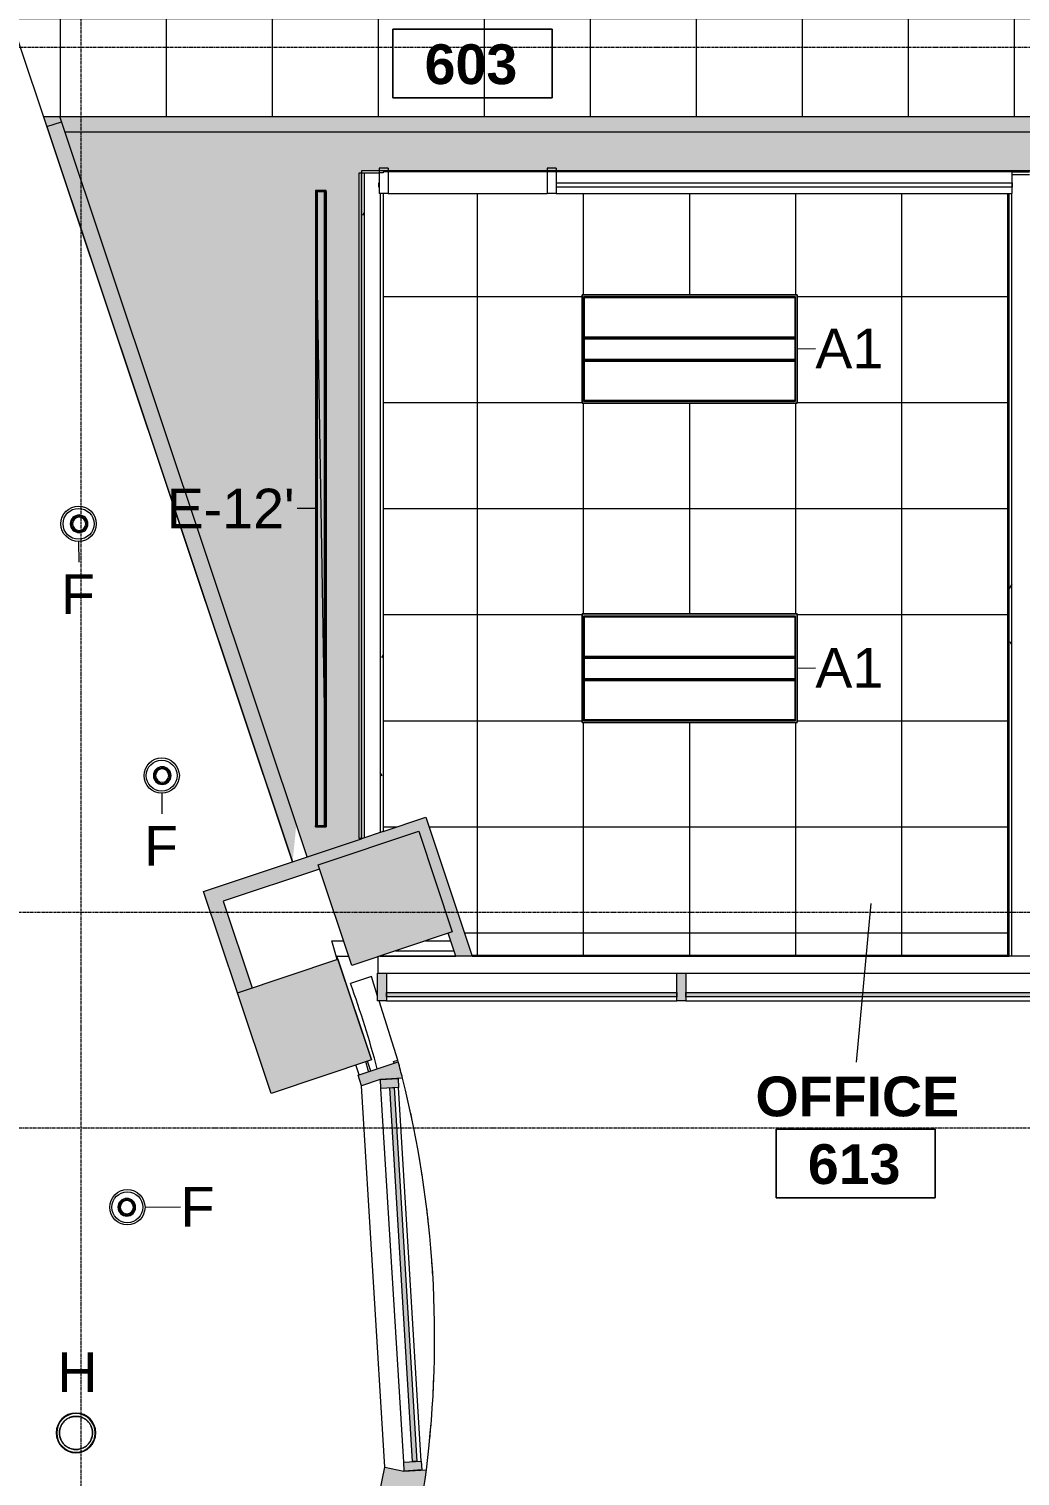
# Model space of a CAD drawing. Header units: inches. Extents: x 2468 to 5383, y -426 to 1376.
# Drawn here: x 3240.2 to 3464.6, y 212.6 to 540 of the extents above; entities that cross this region are included whole.
import ezdxf

# ---------------------------------------------------------------- set-up
doc = ezdxf.new("R2010")
doc.units = ezdxf.units.IN
doc.header["$MEASUREMENT"] = 0
doc.linetypes.add('Grid Line 1_2_', pattern=[0.875, 0.5, -0.125, 0.125, -0.125])
for name, color, linetype, lineweight in [('7200-WISCONSIN-AVE-6TH-FLOOR-031418_dwg', 8, 'Continuous', 9), ('A-AREA-IDEN', 2, 'Continuous', 9), ('A-CLNG', 13, 'Continuous', 13), ('A-CLNG-PATT', 13, 'Continuous', 13), ('A-DOOR', 31, 'Continuous', 13), ('A-DOOR-FRAM', 31, 'Continuous', 20), ('A-GLAZ-CURT', 52, 'Continuous', 9), ('A-GLAZ-CWMG', 51, 'Continuous', 13), ('A-WALL', 113, 'Continuous', 13), ('A-WALL-PATT', 111, 'Continuous', 13), ('Bb-col', 7, 'Continuous', 9), ('Bb-cor', 7, 'Continuous', 9), ('E-LITE-EQPM', 33, 'Continuous', 9), ('E-LITE-EQPM-IDEN', 33, 'Continuous', 9), ('I-WALL', 2, 'Continuous', 13), ('Propidex Polylines', 7, 'Continuous', 9), ('Q-CASE', 31, 'Continuous', 9), ('S-COLS', 52, 'Continuous', 13), ('S-GRID', 1, 'Continuous', 9)]:
    doc.layers.add(name, color=color, linetype=linetype, lineweight=lineweight)
doc.styles.add('Arial_1', font='arial.ttf', dxfattribs={"height": 9})
doc.styles.add('Swis721 Lt BT_B', font='', dxfattribs={"height": 9})
doc.styles.get('Swis721 Lt BT_B').set_extended_font_data('Swis721 Lt BT', bold=True)
pattern_1 = [(0, (0, 0), (30.72, 7.68), [1.267, -21.773, 1.267, -21.773, -122.88]), (0, (0, 0), (30.72, 7.68), [-46.08, 1.267, -44.813, 1.267, -21.773, -53.76]), (0, (0, 0), (30.72, 7.68), [-115.2, 1.267, -14.093, 1.267, -37.133]), (120, (11.52, 3.84), (-22.011075, 22.7643), [1.267, -21.773, 1.267, -21.773, -122.88]), (120, (11.52, 3.84), (-22.011075, 22.7643), [-46.08, 1.267, -44.813, 1.267, -21.773, -53.76]), (120, (11.52, 3.84), (-22.011075, 22.7643), [-115.2, 1.267, -14.093, 1.267, -37.133]), (240, (15.36, 19.2), (-8.708925, -30.4443), [1.267, -21.773, 1.267, -21.773, -122.88]), (240, (15.36, 19.2), (-8.708925, -30.4443), [-46.08, 1.267, -44.813, 1.267, -21.773, -53.76]), (240, (15.36, 19.2), (-8.708925, -30.4443), [-115.2, 1.267, -14.093, 1.267, -37.133])]

# ---------------------------------------------------------------- blocks, each defined once
blk = doc.blocks.new('7200-WISCONSIN-AVE-6TH-FLOOR-031418_dwg-5450642-6TH FLOOR RCP')
at = {"layer": 'Bb-col', "flags": 128}
blk.add_lwpolyline([(3309.99, 329.5), (3310.19, 329.57), (3317.8, 306.81)], dxfattribs=at)
at = {"layer": 'Bb-cor'}
for p, q in [((3319.7, 330.25), (3336.85, 330.25)), ((3340.54, 330.25), (3462.11, 330.25)), ((3317.61, 304.23), (3316.85, 306.48)), ((3323.84, 306.31), (3323.74, 306.68))]:
    blk.add_line(p, q, dxfattribs=at)
at = {"layer": 'Bb-cor', "flags": 128}
for points in [[(3319.16, 321.17), (3317.75, 325.64), (3313.01, 324.05)], [(3322.88, 305.99), (3322.77, 306.42), (3323.74, 306.68), (3319.49, 320.13)]]:
    blk.add_lwpolyline(points, dxfattribs=at)
at = {"layer": 'Bb-cor'}
for centre, radius, start, end in [((3092.04, 243.99), 235.03, 14.9749, 19.9166), ((3092.12, 244), 239.95, 11.6232, 12.4225), ((3092.12, 244), 239.95, 8.7631, 9.724), ((3092.12, 244), 239.95, 6.0311, 6.9764), ((3092.12, 244), 239.95, 3.3385, 4.0474), ((3092.12, 244), 239.95, 0.0936, 0.6615), ((3092.12, 244), 239.95, 357.0529, 357.9738), ((3092.12, 244), 239.95, 354.2849, 355.2541)]:
    blk.add_arc(centre, radius, start, end, dxfattribs=at)
at = {"layer": 'Propidex Polylines', "flags": 128}
blk.add_lwpolyline([(3317.79, 306.82), (3309.96, 330.25), (3312.59, 330.25)], dxfattribs=at)
blk = doc.blocks.new('Concrete-Rectangular-Column - 24 x 24-4901126-6TH FLOOR RCP')
at = {"layer": 'S-COLS', "lineweight": 9}
blk.add_hatch(color=7, dxfattribs=at).paths.add_polyline_path([(-12, -12), (12, -12), (12, 12), (-12, 12), (-12, -10.83)], flags=0)
at = {"layer": 'S-COLS', "color": 8, "lineweight": 20}
for p, q in [((-12, 12), (12, 12)), ((-12, -12), (-12, 12)), ((12, 12), (12, -12)), ((12, -12), (-12, -12))]:
    blk.add_line(p, q, dxfattribs=at)
blk = doc.blocks.new('Single Flush - OTJ_SOLIDFLUSH_ALUM-6376844-6TH FLOOR RCP')
at = {"layer": 'A-DOOR-FRAM'}
for p, q in [((-20, -3.3125), (-20, 2.4375)), ((-20, 2.4375), (-18, 2.4375)), ((-18, -3.3125), (-18, 2.4375)), ((18.000004, -3.3125), (18.000004, 2.4375)), ((18.000004, 2.4375), (20.000004, 2.4375)), ((20.000004, -3.3125), (20.000004, 2.4375)), ((-20, -3.3125), (-18, -3.3125)), ((18.000004, -3.3125), (20.000004, -3.3125))]:
    blk.add_line(p, q, dxfattribs=at)
blk = doc.blocks.new('System Panel - Glazed-6377837-6TH FLOOR RCP')
at = {"layer": 'A-GLAZ-CURT', "lineweight": 13}
for p, q in [((-71.67, -0.5), (-71.67, 0.5)), ((-71.67, 0.5), (31.58, 0.5)), ((71.58, 0.5), (71.67, 0.5)), ((71.67, 0.5), (71.67, -0.5)), ((31.58, -0.5), (-71.67, -0.5)), ((71.67, -0.5), (71.58, -0.5))]:
    blk.add_line(p, q, dxfattribs=at)
blk = doc.blocks.new('System Panel - Glazed-5927104-6TH FLOOR RCP')
at = {"layer": 'A-GLAZ-CURT'}
blk.add_hatch(color=7, dxfattribs=at).paths.add_polyline_path([(-28.3, -0.5), (32.87, -0.5), (32.87, 0.5), (-32.88, 0.5), (-32.88, -0.5), (-28.53, -0.5)], flags=0)
at = {"layer": 'A-GLAZ-CURT', "color": 8, "lineweight": 20}
for p, q in [((-32.88, -0.5), (-32.88, 0.5)), ((-32.88, 0.5), (32.87, 0.5)), ((32.87, 0.5), (32.87, -0.5)), ((32.87, -0.5), (-32.88, -0.5))]:
    blk.add_line(p, q, dxfattribs=at)
blk = doc.blocks.new('System Panel - Glazed-5927105-6TH FLOOR RCP')
at = {"layer": 'A-GLAZ-CURT'}
blk.add_hatch(color=7, dxfattribs=at).paths.add_polyline_path([(42.06, -0.5), (42.06, 0.5), (-42.06, 0.5), (-42.06, -0.5)], flags=0)
at = {"layer": 'A-GLAZ-CURT', "color": 8, "lineweight": 20}
for p, q in [((-42.06, -0.5), (-42.06, 0.5)), ((-42.06, 0.5), (42.06, 0.5)), ((42.06, 0.5), (42.06, -0.5)), ((42.06, -0.5), (-42.06, -0.5))]:
    blk.add_line(p, q, dxfattribs=at)
blk = doc.blocks.new('Rectangular Mullion - 2_ x 6_ rectangular-5927114-6TH FLOOR RCP')
at = {"layer": 'A-GLAZ-CWMG', "lineweight": 9}
blk.add_hatch(color=7, dxfattribs=at).paths.add_polyline_path([(-0.04, 1.37), (-2, 1.37), (-2, -4.88), (0, -4.88), (0, 1.37)], flags=0)
at = {"layer": 'A-GLAZ-CWMG', "color": 8, "lineweight": 20}
for p, q in [((-2, 1.37), (0, 1.37)), ((-2, -4.88), (-2, 1.37)), ((0, 1.37), (0, -4.88)), ((0, -4.88), (-2, -4.88))]:
    blk.add_line(p, q, dxfattribs=at)
blk = doc.blocks.new('Rectangular Mullion - 2_ x 6_ rectangular-5927116-6TH FLOOR RCP')
at = {"layer": 'A-GLAZ-CWMG', "lineweight": 9}
blk.add_hatch(color=7, dxfattribs=at).paths.add_polyline_path([(-1, 1.375), (1, 1.375), (1, -4.875), (-1, -4.875), (-1, 0.5)], flags=0)
at = {"layer": 'A-GLAZ-CWMG', "color": 8, "lineweight": 20}
for p, q in [((1, 1.375), (-1, 1.375)), ((-1, 1.375), (-1, -4.875)), ((1, -4.875), (1, 1.375)), ((-1, -4.875), (1, -4.875))]:
    blk.add_line(p, q, dxfattribs=at)
blk = doc.blocks.new('Rectangular Mullion - 2_ x 6_ rectangular-5909335-6TH FLOOR RCP')
at = {"layer": 'A-GLAZ-CWMG', "lineweight": 9}
for p, q in [((3321.16, 326.38), (3386.91, 326.38)), ((3321.16, 320.13), (3386.91, 320.13))]:
    blk.add_line(p, q, dxfattribs=at)
blk = doc.blocks.new('Rectangular Mullion - 2_ x 6_ rectangular-5909336-6TH FLOOR RCP')
at = {"layer": 'A-GLAZ-CWMG', "lineweight": 9}
for p, q in [((3388.91, 326.38), (3473.04, 326.38)), ((3388.91, 320.13), (3473.04, 320.13))]:
    blk.add_line(p, q, dxfattribs=at)
blk = doc.blocks.new('System Panel - Glazed-6227193-6TH FLOOR RCP')
at = {"layer": 'A-GLAZ-CURT'}
blk.add_hatch(color=7, dxfattribs=at).paths.add_polyline_path([(-42.37, 0.5), (-42.37, -0.5), (42.37, -0.5), (42.37, 0.5), (-23.6, 0.5)], flags=0)
at = {"layer": 'A-GLAZ-CURT', "color": 8, "lineweight": 20}
for p, q in [((-42.37, -0.5), (-42.37, 0.5)), ((-42.37, 0.5), (42.37, 0.5)), ((42.37, 0.5), (42.37, -0.5)), ((42.37, -0.5), (-42.37, -0.5))]:
    blk.add_line(p, q, dxfattribs=at)
blk = doc.blocks.new('Rectangular Mullion - 2_ x 4_ rectangular 2-6226831-6TH FLOOR RCP')
at = {"layer": 'A-GLAZ-CWMG', "lineweight": 9}
blk.add_hatch(color=7, dxfattribs=at).paths.add_polyline_path([(0, 1.5), (-2, 1.5), (-2, -2.5), (0, -2.5), (0, 0.52)], flags=0)
at = {"layer": 'A-GLAZ-CWMG', "color": 8, "lineweight": 20}
for p, q in [((-2, 1.5), (0, 1.5)), ((-2, -2.5), (-2, 1.5)), ((0, 1.5), (0, -2.5)), ((0, -2.5), (-2, -2.5))]:
    blk.add_line(p, q, dxfattribs=at)
blk = doc.blocks.new('Rectangular Mullion - 2_ x 4_ rectangular 2-5917173-6TH FLOOR RCP')
at = {"layer": 'A-GLAZ-CWMG', "lineweight": 9}
for p, q in [((3279.71, 103.02), (3317.54, 178.85)), ((3283.29, 101.24), (3321.12, 177.06))]:
    blk.add_line(p, q, dxfattribs=at)
blk = doc.blocks.new('Rectangular Mullion - 2_ x 4_ rectangular 2-6226832-6TH FLOOR RCP')
at = {"layer": 'A-GLAZ-CWMG', "lineweight": 9}
blk.add_hatch(color=7, dxfattribs=at).paths.add_polyline_path([(-2, 1.5), (0, 1.5), (-0.02, -2.5), (-2, -2.5), (-2, 1.19)], flags=0)
at = {"layer": 'A-GLAZ-CWMG', "color": 8, "lineweight": 20}
for p, q in [((0, 1.5), (-2, 1.5)), ((-2, 1.5), (-2, -2.5)), ((0, -2.5), (0, 1.5)), ((-2, -2.5), (0, -2.5))]:
    blk.add_line(p, q, dxfattribs=at)
blk = doc.blocks.new('Walls 6 - Walls 6-5918263-6TH FLOOR RCP')
at = {"layer": 'A-WALL', "lineweight": 9}
h = blk.add_hatch(color=7, dxfattribs=at)
h.paths.add_polyline_path([(3062.11, 5.88), (3061.8, 10.96), (3062.67, 15.26), (3057.91, 16.23), (3057.11, 12.31), (3033.59, 17.11), (3034.39, 21.02), (3029.61, 22), (3028.74, 17.69), (3026.46, 13.14), (3035.27, 10.82), (3044.15, 8.83), (3053.1, 7.18), (3061.75, 5.93)], flags=0)
h.paths.add_polyline_path([(3150.7, 11.27), (3159.47, 13.66), (3168.15, 16.38), (3176.72, 19.43), (3185.17, 22.81), (3182.39, 27), (3180.98, 31.21), (3148.98, 20.52), (3150.39, 16.31), (3150.69, 11.33)], flags=0)
h.paths.add_polyline_path([(2947.06, 52.76), (2949.33, 57.31), (2952.24, 60.6), (2926.98, 82.97), (2924.07, 79.68), (2919.82, 76.87), (2926.98, 69.82), (2932.99, 64.3), (2939.91, 58.39), (2946.77, 52.99)], flags=0)
h.paths.add_polyline_path([(3259.2, 71.76), (3266.25, 78.91), (3272.19, 85.41), (3278.06, 92.34), (3283.28, 99.01), (3278.75, 101.27), (3275.46, 104.18), (3272.23, 100.53), (3275.22, 97.88), (3259.31, 79.91), (3256.32, 82.56), (3253.1, 78.91), (3256.42, 75.96), (3259.17, 71.8)], flags=0)
h.paths.add_polyline_path([(3322.93, 178.4), (3325.25, 187.2), (3327.41, 197.02), (3328.88, 205.03), (3330.19, 214.04), (3325.04, 213.75), (3320.8, 214.61), (3314.07, 181.55), (3318.37, 180.67), (3322.89, 178.42)], flags=0)
h.paths.add_polyline_path([(3315.55, 300.92), (3319.72, 302.31), (3324.79, 302.63), (3323.84, 306.31), (3314.76, 303.28), (3315.53, 300.97)], flags=0)
at = {"layer": 'A-WALL', "color": 8, "lineweight": 20}
for p, q in [((3314.76, 303.28), (3323.84, 306.31)), ((3315.55, 300.92), (3314.76, 303.28)), ((3319.72, 302.31), (3315.55, 300.92)), ((3324.8, 302.62), (3319.72, 302.31)), ((3314.07, 181.55), (3320.8, 214.61)), ((3320.8, 214.61), (3325.11, 213.73)), ((3325.11, 213.73), (3330.19, 214.04))]:
    blk.add_line(p, q, dxfattribs=at)
at = {"layer": 'A-WALL', "lineweight": 9}
blk.add_line((3320.8, 214.61), (3315.55, 300.92), dxfattribs=at)
at = {"layer": 'A-WALL', "color": 8, "lineweight": 20}
for start, end in [(14.1392, 15.0511), (344.1329, 352.8273)]:
    blk.add_arc((3092.12, 244), 239.95, start, end, dxfattribs=at)
at = {"layer": 'A-WALL', "lineweight": 9}
blk.add_arc((3092.12, 244), 239.95, 352.8251, 14.1414, dxfattribs=at)
blk = doc.blocks.new('L-Recessed-Axis-Plano - 2 X 4-4550867-6TH FLOOR RCP')
at = {"layer": 'E-LITE-EQPM'}
for p, q in [((24.31, 12.28), (-24.31, 12.28)), ((-24.31, 12.28), (-24.31, -12.28)), ((23.91, 11.87), (-23.91, 11.87)), ((-23.91, 11.87), (-23.91, -11.88)), ((-23.87, -11.56), (-23.87, 11.56)), ((-23.87, 11.56), (23.88, 11.56)), ((23.88, 11.56), (23.88, -11.56)), ((23.91, -11.88), (23.91, 11.87)), ((24.31, -12.28), (24.31, 12.28)), ((-23.87, 2.74), (23.88, 2.74)), ((23.88, 2.51), (-23.87, 2.51)), ((-23.87, 2.3), (23.88, 2.3)), ((-23.87, -2.3), (23.88, -2.3)), ((-23.87, -2.51), (23.88, -2.51)), ((-23.87, -2.74), (23.88, -2.74)), ((-24.31, -12.28), (24.31, -12.28)), ((-23.91, -11.88), (23.91, -11.88)), ((23.88, -11.56), (-23.87, -11.56))]:
    blk.add_line(p, q, dxfattribs=at)
blk = doc.blocks.new('RECESSED_Cooper_NeoRay_Straight_Narrow_22DR - Recessed_Cooper_NeoRay_Straight_Narrow_Wallwasher_12_-V29-6TH FLOOR RCP')
at = {"layer": 'E-LITE-EQPM'}
for p, q in [((1.19, 72), (-1.19, -72)), ((-1.19, -72), (-1.19, 72)), ((-1.19, 72), (1.19, 72)), ((-1.19, 72), (1.19, 72)), ((-1.19, 71.75), (-1.19, 72)), ((1.19, 71.75), (-1.19, 71.75)), ((-1.19, 71.75), (-0.84, 71.75)), ((-1.19, 71.75), (-1.19, -71.75)), ((-0.84, 71.75), (0.84, 71.75)), ((-0.84, 71.75), (-0.84, -71.75)), ((-0.84, -71.75), (-0.84, 71.75)), ((0.84, -71.75), (0.84, 71.75)), ((0.84, 71.75), (1.19, 71.75)), ((0.84, 71.75), (0.84, -71.75)), ((1.19, 72), (1.19, -72)), ((1.19, 72), (1.19, 71.75)), ((1.19, 71.75), (1.19, -71.75)), ((-0.84, -71.75), (-1.19, -71.75)), ((-1.19, -71.75), (1.19, -71.75)), ((-1.19, -71.75), (-1.19, -72)), ((1.19, -72), (-1.19, -72)), ((1.19, -72), (-1.19, -72)), ((0.84, -71.75), (-0.84, -71.75)), ((1.19, -71.75), (0.84, -71.75)), ((1.19, -72), (1.19, -71.75))]:
    blk.add_line(p, q, dxfattribs=at)
blk = doc.blocks.new('Conference Wood wall18 - Conference Wood wall-6217307-6TH FLOOR RCP')
at = {"layer": 'Q-CASE', "lineweight": 20}
for p, q in [((3315.01, 356.87), (3315.01, 507.46)), ((3315.01, 507.46), (3315.55, 507.46)), ((3315.55, 507.46), (3315.55, 356.87)), ((3315.55, 356.87), (3315.01, 356.87))]:
    blk.add_line(p, q, dxfattribs=at)
blk = doc.blocks.new('L-PENDANT_VIBIA PALMA - SINGLE_R19 - L-PENDANT_VIBIA PALMA - SINGLE_R19-6264262-6TH FLOOR RCP')
at = {"layer": 'E-LITE-EQPM', "flags": 128}
for points in [[(-3.75, 0), (-3.75, 0.15), (-3.74, 0.3), (-3.72, 0.45), (-3.7, 0.6), (-3.68, 0.75), (-3.64, 0.89), (-3.6, 1.04), (-3.56, 1.18), (-3.51, 1.32), (-3.45, 1.46), (-3.39, 1.6), (-3.33, 1.73), (-3.25, 1.86), (-3.18, 1.99), (-3.1, 2.12), (-3.01, 2.24), (-2.92, 2.36), (-2.82, 2.47), (-2.72, 2.58), (-2.61, 2.69), (-2.5, 2.79), (-2.39, 2.89), (-2.27, 2.98), (-2.15, 3.07), (-2.03, 3.16), (-1.9, 3.23), (-1.77, 3.31), (-1.63, 3.38), (-1.5, 3.44), (-1.36, 3.5), (-1.22, 3.55), (-1.08, 3.59), (-0.93, 3.63), (-0.78, 3.67), (-0.64, 3.7), (-0.49, 3.72), (-0.34, 3.73), (-0.19, 3.75), (-0.04, 3.75), (0.11, 3.75), (0.26, 3.74), (0.41, 3.73), (0.56, 3.71), (0.71, 3.68), (0.85, 3.65), (1, 3.61), (1.14, 3.57), (1.28, 3.52), (1.42, 3.47), (1.56, 3.41), (1.7, 3.34), (1.83, 3.27), (1.96, 3.2), (2.08, 3.12), (2.21, 3.03), (2.33, 2.94), (2.44, 2.85), (2.55, 2.75), (2.66, 2.64), (2.77, 2.53), (2.86, 2.42), (2.96, 2.3), (3.05, 2.18), (3.13, 2.06), (3.21, 1.93), (3.29, 1.8), (3.36, 1.67), (3.42, 1.53), (3.48, 1.4), (3.53, 1.26), (3.58, 1.11), (3.62, 0.97), (3.66, 0.82), (3.69, 0.68), (3.71, 0.53), (3.73, 0.38), (3.74, 0.23), (3.75, 0.08), (3.75, 0)], [(3.75, 0), (3.75, -0.15), (3.74, -0.3), (3.72, -0.45), (3.7, -0.6), (3.68, -0.75), (3.64, -0.89), (3.6, -1.04), (3.56, -1.18), (3.51, -1.32), (3.45, -1.46), (3.39, -1.6), (3.33, -1.73), (3.25, -1.86), (3.18, -1.99), (3.1, -2.12), (3.01, -2.24), (2.92, -2.36), (2.82, -2.47), (2.72, -2.58), (2.61, -2.69), (2.5, -2.79), (2.39, -2.89), (2.27, -2.98), (2.15, -3.07), (2.03, -3.16), (1.9, -3.23), (1.77, -3.31), (1.63, -3.38), (1.5, -3.44), (1.36, -3.5), (1.22, -3.55), (1.08, -3.59), (0.93, -3.63), (0.78, -3.67), (0.64, -3.7), (0.49, -3.72), (0.34, -3.73), (0.19, -3.75), (0.04, -3.75), (-0.11, -3.75), (-0.26, -3.74), (-0.41, -3.73), (-0.56, -3.71), (-0.71, -3.68), (-0.85, -3.65), (-1, -3.61), (-1.14, -3.57), (-1.28, -3.52), (-1.42, -3.47), (-1.56, -3.41), (-1.7, -3.34), (-1.83, -3.27), (-1.96, -3.2), (-2.08, -3.12), (-2.21, -3.03), (-2.33, -2.94), (-2.44, -2.85), (-2.55, -2.75), (-2.66, -2.64), (-2.77, -2.53), (-2.86, -2.42), (-2.96, -2.3), (-3.05, -2.18), (-3.13, -2.06), (-3.21, -1.93), (-3.29, -1.8), (-3.36, -1.67), (-3.42, -1.53), (-3.48, -1.4), (-3.53, -1.26), (-3.58, -1.11), (-3.62, -0.97), (-3.66, -0.82), (-3.69, -0.68), (-3.71, -0.53), (-3.73, -0.38), (-3.74, -0.23), (-3.75, -0.08), (-3.75, 0)]]:
    blk.add_lwpolyline(points, dxfattribs=at)
at = {"layer": 'E-LITE-EQPM'}
for radius, start, end in [(4.5, 0, 180), (4.37, 0, 180), (3.75, 105.3215, 119.6884), (3.75, 90.2792, 104.7196), (3.75, 75.3123, 89.6789), (3.75, 60.2977, 74.7422), (4.5, 180, 360), (3.75, 165.321, 179.7296), (3.75, 150.2178, 164.6877), (3.75, 135.3242, 149.7051), (3.75, 120.2563, 134.7013), (3.75, 45.296, 59.6758), (3.75, 30.3117, 44.7746), (3.75, 15.272, 29.6787), (3.75, 0.2498, 14.7312), (4.37, 180, 360), (3.75, 180.2498, 194.7312), (3.75, 195.272, 209.6787), (3.75, 210.3117, 224.7746), (3.75, 225.296, 239.6758), (3.75, 240.2977, 254.7422), (3.75, 285.3215, 299.6884), (3.75, 300.2563, 314.7013), (3.75, 315.3242, 329.7051), (3.75, 330.2178, 344.6877), (3.75, 345.321, 359.7296), (3.75, 255.3123, 269.6789), (3.75, 270.2792, 284.7196)]:
    blk.add_arc((0, 0), radius, start, end, dxfattribs=at)
blk = doc.blocks.new('L-PENDANT_FOCAL POINT 3_5 CYLINDER - L-PENDANT_FOCAL POINT 3_5 CYLINDER-6211512-6TH FLOOR RCP')
at = {"layer": 'E-LITE-EQPM'}
for radius in [4, 3.5]:
    blk.add_circle((-0.125, 0), radius, dxfattribs=at)
for radius, start, end in [(2, 0, 180), (2, 180, 360), (1.75, 0, 180), (1.75, 180, 360), (1.5, 0, 180), (1.5, 180, 360)]:
    blk.add_arc((0, 0), radius, start, end, dxfattribs=at)
blk = doc.blocks.new('L-PENDANT_FOCAL POINT 3_5 CYLINDER - L-PENDANT_FOCAL POINT 3_5 CYLINDER-6329420-6TH FLOOR RCP')
at = {"layer": 'E-LITE-EQPM'}
for radius in [4, 3.5]:
    blk.add_circle((-0.125, 0), radius, dxfattribs=at)
for radius, start, end in [(2, 0, 180), (1.75, 360, 180), (1.75, 180, 360), (1.5, 360, 180), (1.5, 180, 360), (2, 180, 0)]:
    blk.add_arc((0, 0), radius, start, end, dxfattribs=at)
blk = doc.blocks.new('Room Tag - Room Name and Number-3379422-6TH FLOOR RCP')
at = {"layer": 'A-AREA-IDEN'}
for p, q in [((-0.1881, -0.1636), (-0.1881, -0.0018)), ((-0.1881, -0.0018), (0.1869, -0.0018)), ((0.1869, -0.0018), (-0.1881, -0.0018)), ((-0.1881, -0.0018), (-0.1881, -0.1636)), ((0.1869, -0.0018), (0.1869, -0.1636)), ((0.1869, -0.1636), (0.1869, -0.0018)), ((0.1869, -0.1636), (-0.1881, -0.1636)), ((-0.1881, -0.1636), (0.1869, -0.1636))]:
    blk.add_line(p, q, dxfattribs=at)

msp = doc.modelspace()

# ---------------------------------------------------------------- hatches: boundary and pattern name
at = {"layer": 'A-CLNG-PATT'}
h = msp.add_hatch(dxfattribs=at)
h.set_pattern_fill('FP_25', color=256, style=0, pattern_type=2)
h.set_pattern_definition([(0, (4255.338, 926.38), (0, -24), []), (270, (4255.338, 926.38), (-24, -1e-15), [])])
h.paths.add_polyline_path([(3243.55, 520.25), (4735.94, 520.29), (4721.58, 563.24), (4526.69, 563.28), (4526.69, 566.17), (4465.75, 566.17), (4465.75, 565.98), (4438, 565.98), (4438, 566.17), (4225.75, 566.17), (4225.75, 565.98), (4169, 565.98), (4169, 566.17), (4124.87, 566.18), (4124.87, 566.38), (3986.25, 566.38), (3986.25, 565.87), (3957.75, 565.87), (3957.75, 566.38), (3746, 566.38), (3746, 565.87), (3717.75, 565.87), (3717.75, 566.38), (3600, 566.38), (3600, 712.12), (3542, 712.12), (3542, 566.38), (3228.13, 566.38), (3237.67, 537.85)], flags=0)
h.paths.add_polyline_path([(4054.03, 551.97), (4049.65, 551.97), (4049.65, 556.35), (4054.03, 556.35), (4054.03, 552.41)], flags=0)
h.paths.add_polyline_path([(4242.09, 551.97), (4241.65, 551.97), (4241.65, 556.35), (4246.03, 556.35), (4246.03, 551.97), (4245.59, 551.97)], flags=0)
h.paths.add_polyline_path([(4699.09, 551.97), (4698.65, 551.97), (4698.65, 556.35), (4703.03, 556.35), (4703.03, 551.97), (4702.59, 551.97)], flags=0)
h.paths.add_polyline_path([(4337.65, 551.97), (4337.65, 556.35), (4342.03, 556.35), (4342.03, 551.97), (4338.09, 551.97)], flags=0)
h.paths.add_polyline_path([(4434.09, 551.97), (4433.65, 551.97), (4433.65, 556.35), (4438.03, 556.35), (4438.03, 551.97), (4437.59, 551.97)], flags=0)
h.paths.add_polyline_path([(3286.1, 551.97), (3281.73, 551.97), (3281.73, 556.35), (3286.1, 556.35), (3286.1, 552.41)], flags=0)
h.paths.add_polyline_path([(4510.09, 551.97), (4506.15, 551.97), (4506.15, 556.35), (4510.53, 556.35), (4510.53, 551.97)], flags=0)
h.paths.add_polyline_path([(3478.1, 551.97), (3473.73, 551.97), (3473.73, 556.35), (3478.1, 556.35), (3478.1, 552.41)], flags=0)
h.paths.add_polyline_path([(3669.67, 551.97), (3665.73, 551.97), (3665.73, 556.35), (3670.1, 556.35), (3670.1, 551.97)], flags=0)
h.paths.add_polyline_path([(3762.58, 551.97), (3762.14, 551.97), (3762.14, 556.35), (3766.52, 556.35), (3766.52, 551.97), (3766.08, 551.97)], flags=0)
h.paths.add_polyline_path([(4149.09, 551.97), (4145.15, 551.97), (4145.15, 556.35), (4149.53, 556.35), (4149.53, 551.97)], flags=0)
h.paths.add_polyline_path([(3861.67, 551.97), (3857.73, 551.97), (3857.73, 556.35), (3862.1, 556.35), (3862.1, 551.97)], flags=0)
h.paths.add_polyline_path([(3953.73, 551.97), (3953.73, 556.35), (3958.1, 556.35), (3958.1, 551.97), (3954.17, 551.97)], flags=0)
h.paths.add_polyline_path([(3377.97, 551.97), (3377.97, 556.35), (3382.34, 556.35), (3382.34, 551.97), (3378.41, 551.97)], flags=0)
h.paths.add_polyline_path([(3568.81, 551.97), (3568.81, 556.35), (3573.18, 556.35), (3573.18, 551.97), (3569.02, 551.97)], flags=0)
h.paths.add_polyline_path([(4602.17, 551.97), (4601.73, 551.97), (4601.73, 556.35), (4606.1, 556.35), (4606.1, 551.97), (4605.67, 551.97)], flags=0)
h.paths.add_polyline_path([(4225.75, 570.17), (4438, 570.17), (4438, 594.25), (4465.75, 594.25), (4465.75, 570.17), (4526.69, 570.17), (4526.69, 1062.25), (4551.97, 1070.7), (4523.63, 1155.52), (3947.94, 1155.52), (3947.94, 1307.13), (3871.95, 1307.13), (3871.95, 897.23), (3872.37, 898.62), (4012.67, 898.62), (3989.35, 897.23), (4013.5, 897.26), (4013.5, 898.25), (4124.5, 898.25), (4124.5, 897.25), (4122.25, 897.23), (4122.25, 897.13), (4124.87, 897.13), (4124.87, 898.25), (4125.87, 898.25), (4125.87, 829.63), (4124.87, 829.63), (4124.87, 570.17), (4169, 570.17), (4169, 594.25), (4225.75, 594.25), (4225.75, 580.12)], flags=0)
h.paths.add_polyline_path([(4329.44, 590.51), (4327.06, 590.51), (4327.06, 782.51), (4329.44, 782.51), (4329.44, 664.66)], flags=0)
h.paths.add_polyline_path([(3573.18, 599.99), (3568.81, 599.99), (3568.81, 604.37), (3573.18, 604.37), (3573.18, 600.43)], flags=0)
h.paths.add_polyline_path([(4149.53, 624.19), (4145.15, 624.19), (4145.15, 628.57), (4149.53, 628.57), (4149.53, 624.63)], flags=0)
h.paths.add_polyline_path([(4509.53, 624.19), (4505.15, 624.19), (4505.15, 628.57), (4509.53, 628.57), (4509.53, 624.63)], flags=0)
h.paths.add_polyline_path([(4231.06, 638.51), (4231.06, 782.51), (4233.44, 782.51), (4233.44, 638.51)], flags=0)
h.paths.add_polyline_path([(4423.44, 638.51), (4421.06, 638.51), (4421.06, 782.51), (4423.44, 782.51), (4423.44, 664.66)], flags=0)
h.paths.add_polyline_path([(3572.74, 673.19), (3568.81, 673.19), (3568.81, 677.57), (3573.18, 677.57), (3573.18, 673.19)], flags=0)
h.paths.add_polyline_path([(4149.53, 720.19), (4145.15, 720.19), (4145.15, 724.57), (4149.53, 724.57), (4149.53, 720.63)], flags=0)
h.paths.add_polyline_path([(4509.53, 720.19), (4505.15, 720.19), (4505.15, 724.57), (4509.53, 724.57), (4509.53, 720.63)], flags=0)
h.paths.add_polyline_path([(4327.06, 796.62), (4229.25, 796.62), (4229.25, 811.38), (4225, 811.38), (4225, 810.38), (4224, 810.38), (4224, 808.12), (4181.55, 808.12), (4181.55, 832.12), (4224, 832.12), (4224, 828.38), (4225, 828.38), (4225, 827.38), (4229.25, 827.38), (4229.25, 844.1), (4434, 844.1), (4434, 827.38), (4439, 827.38), (4439, 828.38), (4440, 828.38), (4440, 830.12), (4464, 830.12), (4464, 806.12), (4440, 806.12), (4440, 810.38), (4439, 810.38), (4439, 811.38), (4434, 811.38), (4434, 796.62), (4329.44, 796.62)], flags=0)
h.paths.add_polyline_path([(4183.8, 810.37), (4200, 810.37), (4200, 829.87), (4183.8, 829.87), (4183.8, 826.68)], flags=0)
h.paths.add_polyline_path([(4149.53, 816.19), (4145.15, 816.19), (4145.15, 820.57), (4149.53, 820.57), (4149.53, 816.63)], flags=0)
h.paths.add_polyline_path([(4509.09, 816.19), (4505.15, 816.19), (4505.15, 820.57), (4509.53, 820.57), (4509.53, 816.19)], flags=0)
h.paths.add_polyline_path([(4340.6, 845.43), (4267.67, 845.43), (4267.49, 845.5), (4267.42, 845.68), (4267.42, 852.93), (4267.49, 853.1), (4267.67, 853.18), (4395.23, 853.17), (4395.34, 853.1), (4395.42, 852.93), (4395.42, 845.68), (4395.34, 845.5), (4395.17, 845.43), (4349.81, 845.43)], flags=0)
h.paths.add_polyline_path([(4231.06, 854.51), (4231.06, 1022.51), (4233.44, 1022.51), (4233.44, 854.51)], flags=0)
h.paths.add_polyline_path([(4423.44, 854.51), (4421.06, 854.51), (4421.06, 1022.51), (4423.44, 1022.51), (4423.44, 854.88)], flags=0)
h.paths.add_polyline_path([(4327.06, 854.51), (4327.06, 1094.51), (4329.44, 1094.51), (4329.44, 854.51)], flags=0)
h.paths.add_polyline_path([(4509.09, 912.19), (4505.15, 912.19), (4505.15, 916.57), (4509.53, 916.57), (4509.53, 912.19)], flags=0)
h.paths.add_polyline_path([(3966.96, 926.38), (3966.96, 1046), (3957.88, 1046), (3957.88, 1074.25), (3986.13, 1074.25), (3986.13, 1046), (3969.34, 1046), (3969.34, 926.38)], flags=0)
h.paths.add_polyline_path([(4159.71, 926.38), (4159.71, 1046.38), (4162.09, 1046.38), (4162.09, 926.38)], flags=0)
h.paths.add_polyline_path([(4065.71, 926.38), (4063.34, 926.38), (4063.34, 1094.38), (4065.71, 1094.38), (4065.71, 934.5)], flags=0)
h.paths.add_polyline_path([(3906.59, 936.19), (3906.15, 936.19), (3906.15, 940.57), (3910.53, 940.57), (3910.53, 936.19), (3910.09, 936.19)], flags=0)
h.paths.add_polyline_path([(4509.09, 1008.19), (4505.15, 1008.19), (4505.15, 1012.57), (4509.53, 1012.57), (4509.53, 1008.19)], flags=0)
h.paths.add_polyline_path([(3906.15, 1032.19), (3906.15, 1036.57), (3910.53, 1036.57), (3910.53, 1032.19), (3906.59, 1032.19)], flags=0)
h.paths.add_polyline_path([(4465.75, 1045.98), (4438, 1045.98), (4438, 1074.25), (4465.75, 1074.25), (4465.75, 1048.48)], flags=0)
h.paths.add_polyline_path([(4197.48, 1045.98), (4169, 1045.98), (4169, 1074.25), (4225.75, 1074.25), (4225.75, 1045.98), (4223.25, 1045.98)], flags=0)
h.paths.add_polyline_path([(3906.15, 1128.19), (3906.15, 1132.57), (3910.53, 1132.57), (3910.53, 1128.19), (3906.59, 1128.19)], flags=0)
h.paths.add_polyline_path([(4030.09, 1128.19), (4026.15, 1128.19), (4026.15, 1132.57), (4030.53, 1132.57), (4030.53, 1128.19)], flags=0)
h.paths.add_polyline_path([(4121.15, 1128.19), (4121.15, 1132.57), (4125.53, 1132.57), (4125.53, 1128.19), (4121.59, 1128.19)], flags=0)
h.paths.add_polyline_path([(4221.09, 1128.19), (4217.15, 1128.19), (4217.15, 1132.57), (4221.53, 1132.57), (4221.53, 1128.19)], flags=0)
h.paths.add_polyline_path([(4317.09, 1128.19), (4313.15, 1128.19), (4313.15, 1132.57), (4317.53, 1132.57), (4317.53, 1128.19)], flags=0)
h.paths.add_polyline_path([(4409.15, 1128.19), (4409.15, 1132.57), (4413.53, 1132.57), (4413.53, 1128.19), (4409.59, 1128.19)], flags=0)
h.paths.add_polyline_path([(4504.6, 1128.48), (4504.16, 1128.48), (4504.16, 1132.85), (4508.54, 1132.85), (4508.54, 1128.48), (4506.97, 1128.48)], flags=0)
h.paths.add_polyline_path([(3906.15, 1224.19), (3906.15, 1228.57), (3910.53, 1228.57), (3910.53, 1224.19), (3906.59, 1224.19)], flags=0)
h = msp.add_hatch(dxfattribs=at)
h.set_pattern_fill('FP_1', color=256, style=0, pattern_type=2)
h.set_pattern_definition(pattern_1)
h.paths.add_polyline_path([(3299.93, 351.6), (3299.93, 351.6), (3300.77, 360.1), (3303.25, 352.71), (3315.51, 356.81), (3315.51, 356.87), (3315.01, 356.87), (3315.01, 507.46), (3315.51, 507.46), (3315.51, 507.94), (3734, 507.94), (3734, 507), (3734.48, 507), (3734.48, 503.94), (4072, 503.94), (4072, 509.77), (4077.75, 509.77), (4077.75, 507.94), (4227.25, 507.94), (4227.25, 509.77), (4230.75, 509.77), (4230.75, 507.94), (4405.99, 507.94), (4405.99, 509.77), (4411.74, 509.77), (4411.74, 507.94), (4589.25, 507.94), (4589.25, 509.77), (4595, 509.77), (4595, 507.94), (4733.5, 507.94), (4733.5, 509.77), (4739.45, 509.77), (4735.95, 520.25), (3243.55, 520.25), (3298.38, 356.21)], flags=0)
h.paths.add_polyline_path([(4128.73, 566.17), (4169, 566.17), (4169, 570.17), (4124.87, 570.17), (4124.87, 566.17), (4125, 566.17)], flags=0)
h.paths.add_polyline_path([(4526.69, 566.17), (4526.69, 570.17), (4465.75, 570.17), (4465.75, 566.17), (4526.61, 566.17)], flags=0)
h.paths.add_polyline_path([(4225.75, 566.17), (4438, 566.17), (4438, 570.17), (4225.75, 570.17), (4225.75, 566.38)], flags=0)
h.paths.add_polyline_path([(4200, 568.48), (4200, 570.17), (4171.5, 570.17), (4171.5, 568.48)], flags=0)
h = msp.add_hatch(dxfattribs=at)
h.set_pattern_fill('FP_9', color=256, style=0, pattern_type=2)
h.set_pattern_definition([(270, (3389.78, 431.5), (-24, -1e-15), []), (180, (3389.78, 431.5), (3e-15, 24), [])])
h.paths.add_polyline_path([(3340.49, 330.39), (3462.11, 330.39), (3462.11, 502.81), (3320.39, 502.81), (3320.39, 358.44), (3330.04, 361.66), (3340.15, 331.43)], flags=0)
h.paths.add_polyline_path([(3365.47, 383.09), (3365.47, 407.66), (3414.09, 407.66), (3414.09, 383.09), (3367.68, 383.09)], flags=0)
h.paths.add_polyline_path([(3391.78, 455.34), (3365.47, 455.34), (3365.47, 479.91), (3414.09, 479.91), (3414.09, 455.34)], flags=0)
at = {"layer": 'A-WALL-PATT', "lineweight": 9}
h = msp.add_hatch(dxfattribs=at)
h.set_pattern_fill('FP_1', color=256, style=0, pattern_type=2)
h.set_pattern_definition(pattern_1)
h.paths.add_polyline_path([(3315.51, 356.81), (3316.14, 357.02), (3316.14, 507.46), (3315.51, 507.46), (3315.51, 357.02)], flags=0)
h = msp.add_hatch(dxfattribs=at)
h.set_pattern_fill('FP_1', color=256, style=0, pattern_type=2)
h.set_pattern_definition(pattern_1)
h.paths.add_polyline_path([(3319.76, 358.23), (3320.39, 358.44), (3320.39, 502.81), (3319.76, 502.81), (3319.76, 358.44)], flags=0)
h = msp.add_hatch(dxfattribs=at)
h.set_pattern_fill('FP_1', color=256, style=0, pattern_type=2)
h.set_pattern_definition(pattern_1)
h.paths.add_polyline_path([(3462.23, 330.25), (3462.73, 330.25), (3462.73, 502.81), (3462.11, 502.81), (3462.11, 330.25)], flags=0)
for points in [[(3280.88, 341.54), (3306.01, 349.94), (3305.7, 350.88), (3328.46, 358.49), (3328.77, 357.55), (3331.15, 358.34), (3330.04, 361.66), (3280.01, 344.94), (3280.01, 344.94), (3279.77, 344.86), (3280.51, 342.65)], [(3340.54, 330.25), (3331.15, 358.34), (3328.77, 357.55), (3336.07, 335.73), (3335.12, 335.41), (3336.85, 330.25), (3340.49, 330.25)], [(3287.43, 321.95), (3290.75, 323.06), (3284.2, 342.65), (3280.88, 341.54), (3287.41, 322.01)]]:
    msp.add_hatch(color=7, dxfattribs=at).paths.add_polyline_path(points, flags=0)

# ---------------------------------------------------------------- linework, layer by layer
at = {"layer": 'A-AREA-IDEN'}
msp.add_line((3430.82, 342.14), (3427.45, 306.25), dxfattribs=at)
at = {"layer": 'A-CLNG'}
for p, q in [((3299.93, 351.6), (3228.13, 566.38)), ((3243.55, 520.25), (4735.95, 520.25)), ((3734, 507.94), (3315.51, 507.94)), ((3315.51, 507.94), (3315.51, 507.46)), ((3414.09, 479.91), (3365.47, 479.91)), ((3365.47, 479.91), (3365.47, 455.34)), ((3414.09, 455.34), (3414.09, 479.91)), ((3365.47, 455.34), (3414.09, 455.34)), ((3414.09, 407.66), (3365.47, 407.66)), ((3365.47, 407.66), (3365.47, 383.09)), ((3414.09, 383.09), (3414.09, 407.66)), ((3365.47, 383.09), (3414.09, 383.09)), ((3309.99, 329.49), (3308.8, 333.7)), ((3308.8, 333.7), (3311.44, 333.7)), ((3323.22, 331.43), (3336.46, 331.43)), ((3330.03, 333.7), (3335.69, 333.7)), ((3462.11, 330.39), (3340.49, 330.39)), ((3315, 303.36), (3314.25, 305.61)), ((3317.06, 304.44), (3316.51, 306.37)), ((3317.16, 304.08), (3317.06, 304.44))]:
    msp.add_line(p, q, dxfattribs=at)
at = {"layer": 'A-WALL'}
for p, q in [((3316.14, 507.46), (3316.14, 357.02)), ((3466.75, 507.06), (3462.8, 507.06)), ((3319.76, 502.81), (3319.76, 358.23)), ((3462.73, 330.25), (3462.73, 502.81)), ((3320.39, 358.44), (3315.51, 356.81))]:
    msp.add_line(p, q, dxfattribs=at)
at = {"layer": 'A-WALL', "lineweight": 9}
for p, q in [((3319.21, 330.09), (3319.21, 326.38)), ((3336.85, 330.25), (3319.7, 330.25)), ((3462.11, 330.25), (3340.54, 330.25))]:
    msp.add_line(p, q, dxfattribs=at)
at = {"layer": 'E-LITE-EQPM-IDEN'}
for p, q in [((3414.09, 467.63), (3418.24, 467.71)), ((3305.14, 431.5), (3300.93, 431.5)), ((3251.47, 424.06), (3251.5, 419.4)), ((3414.09, 395.38), (3418.24, 395.46)), ((3270.29, 367.09), (3270.32, 362.43)), ((3266.51, 273.42), (3274.54, 273.51))]:
    msp.add_line(p, q, dxfattribs=at)
at = {"layer": 'I-WALL', "lineweight": 9}
for p, q in [((3244.32, 517.94), (3247.64, 519.05)), ((3244.32, 517.94), (3299.93, 351.6)), ((3303.25, 352.71), (3247.24, 520.25)), ((3248.41, 516.75), (4737.12, 516.75)), ((3462.8, 507.69), (3320.39, 507.69)), ((3320.39, 507.69), (3320.39, 507.46)), ((3320.39, 507.46), (3319.55, 507.46)), ((3321.55, 502.81), (3357.54, 502.81)), ((3359.55, 502.81), (3462.11, 502.81))]:
    msp.add_line(p, q, dxfattribs=at)
at = {"layer": 'I-WALL'}
for p, q in [((3462.8, 507.69), (3466.75, 507.69)), ((3462.8, 502.81), (3462.8, 507.69)), ((3315.51, 356.81), (3315.51, 507.46)), ((3315.51, 507.46), (3319.55, 507.46)), ((3320.39, 502.81), (3320.39, 358.44)), ((3462.11, 330.25), (3462.11, 502.81)), ((3462.11, 502.81), (3462.8, 502.81)), ((3466.98, 330.25), (3462.11, 330.25))]:
    msp.add_line(p, q, dxfattribs=at)
at = {"layer": 'I-WALL', "color": 8, "lineweight": 20}
for p, q in [((3320.39, 358.44), (3330.04, 361.66)), ((3330.04, 361.66), (3340.54, 330.25)), ((3279.77, 344.86), (3315.51, 356.81)), ((3306.01, 349.94), (3284.2, 342.65)), ((3287.43, 321.95), (3279.77, 344.86)), ((3284.2, 342.65), (3290.75, 323.06)), ((3336.85, 330.25), (3335.12, 335.41)), ((3340.54, 330.25), (3336.85, 330.25))]:
    msp.add_line(p, q, dxfattribs=at)
at = {"layer": 'S-GRID', "linetype": 'Grid Line 1_2_'}
for p, q in [((3252, 1351.58), (3252, -16.1)), ((2760.5, 535.94), (4862.49, 535.94)), ((4862.49, 340.12), (2467.88, 340.12)), ((2467.88, 291.42), (4862.49, 291.42))]:
    msp.add_line(p, q, dxfattribs=at)

# ---------------------------------------------------------------- block references
at = {"layer": '7200-WISCONSIN-AVE-6TH-FLOOR-031418_dwg', "color": 7}
msp.add_blockref('7200-WISCONSIN-AVE-6TH-FLOOR-031418_dwg-5450642-6TH FLOOR RCP', (0, 0), dxfattribs=at)
at = {"layer": 'A-AREA-IDEN', "xscale": 95.99999999999994, "yscale": 95.99999999999994, "zscale": 95.99999999999994}
for p in [(3340.7, 540.16), (3427.43, 291.28)]:
    msp.add_blockref('Room Tag - Room Name and Number-3379422-6TH FLOOR RCP', p, dxfattribs=at)
at = {"layer": 'A-DOOR', "rotation": 180}
msp.add_blockref('Single Flush - OTJ_SOLIDFLUSH_ALUM-6376844-6TH FLOOR RCP', (3339.55, 505.25), dxfattribs=at)
at = {"layer": 'A-GLAZ-CURT'}
for name, p, rotation in [('System Panel - Glazed-6377837-6TH FLOOR RCP', (3391.12, 504.75), 180), ('System Panel - Glazed-6227193-6TH FLOOR RCP', (3324.98, 258.18), 93.48341206081655)]:
    msp.add_blockref(name, p, dxfattribs=dict(at, rotation=rotation))
for name, p in [('System Panel - Glazed-5927104-6TH FLOOR RCP', (3354.04, 321.5)), ('System Panel - Glazed-5927105-6TH FLOOR RCP', (3430.98, 321.5))]:
    msp.add_blockref(name, p, dxfattribs=at)
at = {"layer": 'A-GLAZ-CWMG', "lineweight": 9}
for name, p, rotation in [('Rectangular Mullion - 2_ x 6_ rectangular-5927114-6TH FLOOR RCP', (3319.16, 321.5), 180), ('Rectangular Mullion - 2_ x 4_ rectangular 2-5917173-6TH FLOOR RCP', (536.26, -1513.35), 30.00008791479582), ('Rectangular Mullion - 2_ x 4_ rectangular 2-6226831-6TH FLOOR RCP', (3327.68, 213.89), 273.4834120608165)]:
    msp.add_blockref(name, p, dxfattribs=dict(at, rotation=rotation))
for name in ['Rectangular Mullion - 2_ x 6_ rectangular-5909335-6TH FLOOR RCP', 'Rectangular Mullion - 2_ x 6_ rectangular-5909336-6TH FLOOR RCP']:
    msp.add_blockref(name, (0, 0), dxfattribs=at)
at = {"layer": 'A-GLAZ-CWMG', "lineweight": 9, "extrusion": (0, 0, -1)}
for name, p, rotation in [('Rectangular Mullion - 2_ x 6_ rectangular-5927116-6TH FLOOR RCP', (-3387.91, 321.5), 180), ('Rectangular Mullion - 2_ x 4_ rectangular 2-6226832-6TH FLOOR RCP', (-3322.29, 302.46), 86.51658793918345)]:
    msp.add_blockref(name, p, dxfattribs=dict(at, rotation=rotation))
at = {"layer": 'A-WALL', "lineweight": 9}
msp.add_blockref('Walls 6 - Walls 6-5918263-6TH FLOOR RCP', (0, 0), dxfattribs=at)
at = {"layer": 'E-LITE-EQPM', "extrusion": (0, 0, -1)}
msp.add_blockref('RECESSED_Cooper_NeoRay_Straight_Narrow_22DR - Recessed_Cooper_NeoRay_Straight_Narrow_Wallwasher_12_-V29-6TH FLOOR RCP', (-3306.33, 431.5), dxfattribs=at)
at = {"layer": 'E-LITE-EQPM', "extrusion": (0, 0, -1), "rotation": 180}
for p in [(-3389.78, 467.63), (-3389.78, 395.38)]:
    msp.add_blockref('L-Recessed-Axis-Plano - 2 X 4-4550867-6TH FLOOR RCP', p, dxfattribs=at)
at = {"layer": 'E-LITE-EQPM'}
for name, p in [('L-PENDANT_FOCAL POINT 3_5 CYLINDER - L-PENDANT_FOCAL POINT 3_5 CYLINDER-6211512-6TH FLOOR RCP', (3251.6, 428.06)), ('L-PENDANT_FOCAL POINT 3_5 CYLINDER - L-PENDANT_FOCAL POINT 3_5 CYLINDER-6211512-6TH FLOOR RCP', (3270.41, 371.09)), ('L-PENDANT_VIBIA PALMA - SINGLE_R19 - L-PENDANT_VIBIA PALMA - SINGLE_R19-6264262-6TH FLOOR RCP', (3250.89, 222.36))]:
    msp.add_blockref(name, p, dxfattribs=at)
at = {"layer": 'E-LITE-EQPM', "rotation": 180}
msp.add_blockref('L-PENDANT_FOCAL POINT 3_5 CYLINDER - L-PENDANT_FOCAL POINT 3_5 CYLINDER-6329420-6TH FLOOR RCP', (3262.39, 273.42), dxfattribs=at)
at = {"layer": 'Q-CASE'}
msp.add_blockref('Conference Wood wall18 - Conference Wood wall-6217307-6TH FLOOR RCP', (0, 0), dxfattribs=at)
at = {"layer": 'S-COLS', "lineweight": 9, "rotation": 288.4833333333332}
for p in [(3320.88, 343.3), (3302.61, 314.37)]:
    msp.add_blockref('Concrete-Rectangular-Column - 24 x 24-4901126-6TH FLOOR RCP', p, dxfattribs=at)

# ---------------------------------------------------------------- texts
at = {"layer": 'A-AREA-IDEN', "char_height": 9, "attachment_point": 1, "style": 'Swis721 Lt BT_B'}
for s, insert, width in [('603', (3329.8, 536.56), 25.452), ('OFFICE', (3404.69, 303), 54.843), ('613', (3416.54, 287.68), 25.452)]:
    msp.add_mtext(s, dxfattribs=dict(at, insert=insert, width=width))
at = {"layer": 'E-LITE-EQPM-IDEN', "char_height": 9, "attachment_point": 1, "style": 'Arial_1'}
for s, insert, width in [('A1', (3418.24, 472.22), 18.786), ("E-12'", (3271.41, 436.01), 35.451), ('F', (3247.5, 416.65), 9.393), ('A1', (3418.24, 399.97), 18.786), ('F', (3266.31, 359.68), 9.393), ('F', (3274.54, 278.01), 9.393), ('H', (3246.69, 240.62), 11.211)]:
    msp.add_mtext(s, dxfattribs=dict(at, insert=insert, width=width))

doc.saveas('drawing.dxf')
